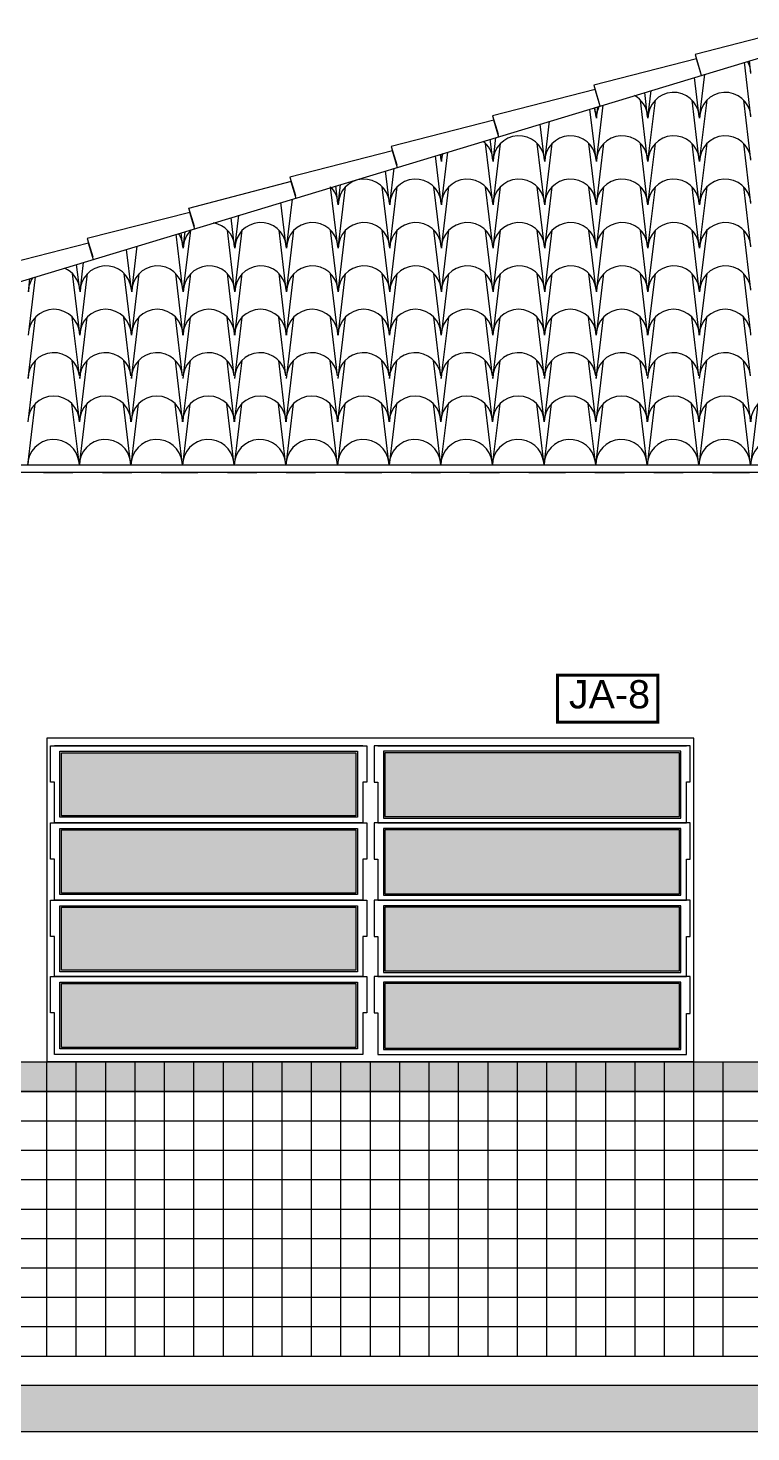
# Model space of a CAD drawing. Extents: x 183 to 373, y 23 to 105.
# Drawn here: x 209.773 to 212.231, y 56.922 to 61.696 of the extents above; entities that cross this region are included whole.
import ezdxf

# ---------------------------------------------------------------- set-up
doc = ezdxf.new("R2010")
doc.units = 0
doc.header["$LTSCALE"] = 0.005
doc.linetypes.add('C5', pattern=[60, 50, -5, 0, -5])
doc.linetypes.add('TRAÇO-2PTOS_P', pattern=[0.625, 0.25, -0.125, 0, -0.125, 0, -0.125])
for name, color, linetype in [('01', 1, 'CONTINUOUS'), ('0_HATCH', 1, 'CONTINUOUS'), ('252', 252, 'CONTINUOUS'), ('A-01', 1, 'CONTINUOUS'), ('A-CHAO_FACHADA', 8, 'CONTINUOUS'), ('A-COTAS', 1, 'CONTINUOUS'), ('A-HACH', 1, 'CONTINUOUS'), ('ARQ-EXO-1_100', 251, 'C5'), ('ARQ-SMB-1_100', 1, 'CONTINUOUS'), ('ARQ-TXT-1_075', 2, 'CONTINUOUS'), ('BL-AR-TELHA 2', 2, 'CONTINUOUS'), ('TELHA', 3, 'CONTINUOUS')]:
    doc.layers.add(name, color=color, linetype=linetype)
doc.styles.add('ESC-50-A20', font='arial.ttf', dxfattribs={"height": 0.1})

msp = doc.modelspace()

# ---------------------------------------------------------------- hatches: boundary and pattern name
at = {"layer": '0_HATCH'}
msp.add_hatch(color=160, dxfattribs=at).paths.add_polyline_path([(265.7723, 58.0804), (208.5873, 58.0804), (208.5873, 58.1804), (265.7723, 58.1804)])
at = {"layer": 'A-COTAS'}
h = msp.add_hatch(color=256, dxfattribs=at)
h.set_gradient(color1=(91, 91, 91), one_color=1, tint=1, name='INVHEMISPHERICAL')
h.paths.add_polyline_path([(209.8867, 59.2318), (209.8867, 59.0173), (210.8879, 59.0173), (210.8879, 59.2318)])
h.paths.add_polyline_path([(209.8867, 58.9693), (209.8867, 58.7548), (210.8879, 58.7548), (210.8879, 58.9693)])
h.paths.add_polyline_path([(209.8867, 58.7068), (209.8867, 58.4923), (210.8879, 58.4923), (210.8879, 58.7068)])
h.paths.add_polyline_path([(209.8867, 58.4468), (209.8867, 58.2298), (210.8879, 58.2298), (210.8879, 58.4468)])
h.paths.add_polyline_path([(211.9879, 59.015), (211.9879, 59.2318), (210.9867, 59.2318), (210.9867, 59.015)])
h.paths.add_polyline_path([(211.9879, 58.7525), (211.9879, 58.9693), (210.9867, 58.9693), (210.9867, 58.7525)])
h.paths.add_polyline_path([(211.9879, 58.49), (211.9879, 58.7068), (210.9867, 58.7068), (210.9867, 58.49)])
h.paths.add_polyline_path([(210.9867, 58.4468), (210.9867, 58.2275), (211.9879, 58.2275), (211.9879, 58.4468)])
at = {"layer": 'A-HACH'}
msp.add_hatch(color=254, dxfattribs=at).paths.add_polyline_path([(206.7463, 57.0804), (206.7463, 56.9223), (267.1707, 56.9223), (267.1707, 57.0804)])

# ---------------------------------------------------------------- linework, layer by layer
at = {"layer": '01', "color": 251}
msp.add_line((208.5873, 58.0804, -6.6453), (265.7723, 58.0804, -6.6453), dxfattribs=at)
at = {"layer": '252'}
for p, q in [((209.8373, 57.1804), (209.8373, 58.1804)), ((209.9373, 57.1804), (209.9373, 58.1804)), ((210.0373, 57.1804), (210.0373, 58.1804)), ((210.1373, 57.1804), (210.1373, 58.1804)), ((210.2373, 57.1804), (210.2373, 58.1804)), ((210.2373, 57.1804), (210.2373, 58.1804)), ((210.3373, 57.1804), (210.3373, 58.1804)), ((210.4373, 57.1804), (210.4373, 58.1804)), ((210.5373, 57.1804), (210.5373, 58.1804)), ((210.6373, 57.1804), (210.6373, 58.1804)), ((210.7373, 57.1804), (210.7373, 58.1804)), ((210.8373, 57.1804), (210.8373, 58.1804)), ((210.9373, 57.1804), (210.9373, 58.1804)), ((211.0373, 57.1804), (211.0373, 58.1804)), ((211.1373, 57.1804), (211.1373, 58.1804)), ((211.2373, 57.1804), (211.2373, 58.1804)), ((211.3373, 57.1804), (211.3373, 58.1804)), ((211.3373, 57.1804), (211.3373, 58.1804)), ((211.4373, 57.1804), (211.4373, 58.1804)), ((211.5373, 57.1804), (211.5373, 58.1804)), ((211.6373, 57.1804), (211.6373, 58.1804)), ((211.6373, 57.1804), (211.6373, 58.1804)), ((211.7373, 57.1804), (211.7373, 58.1804)), ((211.8373, 57.1804), (211.8373, 58.1804)), ((211.9373, 57.1804), (211.9373, 58.1804)), ((212.0373, 57.1804), (212.0373, 58.1804)), ((212.1373, 57.1804), (212.1373, 58.1804)), ((208.5873, 57.9804, 3.3226), (265.7723, 57.9804, -3.3226)), ((208.5873, 57.8804, 3.3226), (265.7723, 57.8804, -3.3226)), ((208.5873, 57.7804, 3.3226), (265.7723, 57.7804, -3.3226)), ((208.5873, 57.6804, 3.3226), (265.7723, 57.6804, -3.3226)), ((208.5873, 57.5804, 3.3226), (265.7723, 57.5804, -3.3226)), ((208.5873, 57.4804, 3.3226), (265.7723, 57.4804, -3.3226)), ((208.5873, 57.3804, 3.3226), (265.7723, 57.3804, -3.3226)), ((208.5873, 57.2804, 3.3226), (265.7723, 57.2804, -3.3226))]:
    msp.add_line(p, q, dxfattribs=at)
at = {"layer": '252', "linetype": 'Continuous', "elevation": 3.3226}
msp.add_lwpolyline([(265.7723, 58.0804), (208.5873, 58.0804), (208.5873, 58.1804), (265.7723, 58.1804)], close=True, dxfattribs=at)
at = {"layer": 'A-01', "color": 3}
for p, q in [((212.3904, 61.6962), (212.0413, 61.6068)), ((207.6835, 60.2096), (212.5123, 61.6717)), ((212.0459, 61.5916), (211.6969, 61.5022)), ((212.0413, 61.6068), (212.0602, 61.5445)), ((212.0631, 61.5347), (212.0459, 61.5916)), ((211.6969, 61.5022), (211.7157, 61.4398)), ((211.7014, 61.4872), (211.3523, 61.3979)), ((211.7186, 61.4304), (211.7013, 61.4872)), ((211.3523, 61.3979), (211.3712, 61.3355)), ((211.3569, 61.3826), (211.0079, 61.2932)), ((211.3741, 61.3258), (211.3569, 61.3826)), ((211.0124, 61.2783), (210.6633, 61.1889)), ((211.0079, 61.2932), (211.0267, 61.2309)), ((211.0296, 61.2214), (211.0123, 61.2783)), ((210.6678, 61.174), (210.3193, 61.0827)), ((210.6633, 61.1889), (210.6822, 61.1266)), ((210.685, 61.1171), (210.6678, 61.1739)), ((210.3233, 61.0696), (209.9742, 60.9802)), ((210.3188, 61.0846), (210.3376, 61.0222)), ((210.3405, 61.0128), (210.3232, 61.0696)), ((209.9787, 60.9653), (209.6296, 60.8759)), ((209.9742, 60.9802), (209.9931, 60.9179)), ((209.9959, 60.9085), (209.9787, 60.9653))]:
    msp.add_line(p, q, dxfattribs=at)
at = {"layer": 'A-01', "color": 5}
msp.add_line((207.9873, 57.1804), (266.3723, 57.1804), dxfattribs=at)
at = {"layer": 'A-01', "color": 8}
msp.add_line((267.1707, 56.9223), (206.7463, 56.9223), dxfattribs=at)
at = {"layer": 'A-CHAO_FACHADA', "color": 6}
msp.add_line((267.1707, 57.0804), (206.7463, 57.0804), dxfattribs=at)
at = {"layer": 'A-COTAS'}
for p, q in [((212.0373, 59.2812), (209.8373, 59.2812)), ((209.8373, 59.2812), (209.8373, 58.1812)), ((209.85, 59.2558), (210.9246, 59.2558)), ((209.85, 59.1323), (209.85, 59.2558)), ((210.9119, 59.2558), (209.8627, 59.2558)), ((210.9246, 59.2558), (210.9246, 59.1323)), ((212.0246, 59.2558), (210.95, 59.2558)), ((210.95, 59.2558), (210.95, 59.1323)), ((210.9627, 59.2558), (212.0119, 59.2558)), ((212.0246, 59.1325), (212.0246, 59.2558)), ((212.0373, 58.1812), (212.0373, 59.2812)), ((209.8817, 59.2368), (210.8929, 59.2368)), ((209.8817, 59.0123), (209.8817, 59.2368)), ((209.8867, 59.2318), (210.8879, 59.2318)), ((209.8867, 59.0173), (209.8867, 59.2318)), ((210.8879, 59.2318), (210.8879, 59.0173)), ((210.8929, 59.2368), (210.8929, 59.0123)), ((211.9929, 59.2368), (210.9817, 59.2368)), ((210.9817, 59.2368), (210.9817, 59.01)), ((211.9879, 59.2318), (210.9867, 59.2318)), ((210.9867, 59.2318), (210.9867, 59.015)), ((211.9879, 59.015), (211.9879, 59.2318)), ((211.9929, 59.01), (211.9929, 59.2368)), ((209.8627, 59.1323), (209.85, 59.1323)), ((209.8627, 58.9933), (209.8627, 59.1323)), ((210.9246, 59.1323), (210.9119, 59.1323)), ((210.9119, 59.1323), (210.9119, 58.9933)), ((210.95, 59.1323), (210.9627, 59.1323)), ((210.9627, 59.1323), (210.9627, 58.9933)), ((212.0119, 58.9933), (212.0119, 59.1325)), ((212.0119, 59.1325), (212.0246, 59.1325)), ((210.8929, 59.0123), (209.8817, 59.0123)), ((210.8879, 59.0173), (209.8867, 59.0173)), ((210.9817, 59.01), (211.9929, 59.01)), ((210.9867, 59.015), (211.9879, 59.015)), ((209.85, 58.9933), (210.9246, 58.9933)), ((209.85, 58.8698), (209.85, 58.9933)), ((210.9119, 58.9933), (209.8627, 58.9933)), ((210.9119, 58.9933), (209.8627, 58.9933)), ((209.8817, 58.9743), (210.8929, 58.9743)), ((209.8817, 58.7498), (209.8817, 58.9743)), ((209.8867, 58.9693), (210.8879, 58.9693)), ((209.8867, 58.7548), (209.8867, 58.9693)), ((210.8879, 58.9693), (210.8879, 58.7548)), ((210.8929, 58.9743), (210.8929, 58.7498)), ((210.9246, 58.9933), (210.9246, 58.8698)), ((212.0246, 58.9933), (210.95, 58.9933)), ((210.95, 58.9933), (210.95, 58.8698)), ((210.9627, 58.9933), (212.0119, 58.9933)), ((210.9627, 58.9933), (212.0119, 58.9933)), ((211.9929, 58.9743), (210.9817, 58.9743)), ((210.9817, 58.9743), (210.9817, 58.7475)), ((211.9879, 58.9693), (210.9867, 58.9693)), ((210.9867, 58.9693), (210.9867, 58.7525)), ((211.9879, 58.7525), (211.9879, 58.9693)), ((211.9929, 58.7475), (211.9929, 58.9743)), ((212.0246, 58.87), (212.0246, 58.9933)), ((209.8627, 58.8698), (209.85, 58.8698)), ((209.8627, 58.7308), (209.8627, 58.8698)), ((210.9246, 58.8698), (210.9119, 58.8698)), ((210.9119, 58.8698), (210.9119, 58.7308)), ((210.95, 58.8698), (210.9627, 58.8698)), ((210.9627, 58.8698), (210.9627, 58.7308)), ((212.0119, 58.7308), (212.0119, 58.87)), ((212.0119, 58.87), (212.0246, 58.87)), ((209.85, 58.7308), (210.9246, 58.7308)), ((209.85, 58.6073), (209.85, 58.7308)), ((210.9119, 58.7308), (209.8627, 58.7308)), ((210.9119, 58.7308), (209.8627, 58.7308)), ((210.8929, 58.7498), (209.8817, 58.7498)), ((210.8879, 58.7548), (209.8867, 58.7548)), ((210.9246, 58.7308), (210.9246, 58.6073)), ((212.0246, 58.7308), (210.95, 58.7308)), ((210.95, 58.7308), (210.95, 58.6073)), ((210.9627, 58.7308), (212.0119, 58.7308)), ((210.9627, 58.7308), (212.0119, 58.7308)), ((210.9817, 58.7475), (211.9929, 58.7475)), ((210.9867, 58.7525), (211.9879, 58.7525)), ((212.0246, 58.6075), (212.0246, 58.7308)), ((209.8817, 58.7118), (210.8929, 58.7118)), ((209.8817, 58.4873), (209.8817, 58.7118)), ((209.8867, 58.7068), (210.8879, 58.7068)), ((209.8867, 58.4923), (209.8867, 58.7068)), ((210.8879, 58.7068), (210.8879, 58.4923)), ((210.8929, 58.7118), (210.8929, 58.4873)), ((211.9929, 58.7118), (210.9817, 58.7118)), ((210.9817, 58.7118), (210.9817, 58.485)), ((211.9879, 58.7068), (210.9867, 58.7068)), ((210.9867, 58.7068), (210.9867, 58.49)), ((211.9879, 58.49), (211.9879, 58.7068)), ((211.9929, 58.485), (211.9929, 58.7118)), ((209.8627, 58.6073), (209.85, 58.6073)), ((209.8627, 58.4708), (209.8627, 58.6073)), ((210.9246, 58.6073), (210.9119, 58.6073)), ((210.9119, 58.6073), (210.9119, 58.4708)), ((210.95, 58.6073), (210.9627, 58.6073)), ((210.9627, 58.6073), (210.9627, 58.4708)), ((212.0119, 58.4708), (212.0119, 58.6075)), ((212.0119, 58.6075), (212.0246, 58.6075)), ((210.8929, 58.4873), (209.8817, 58.4873)), ((210.8879, 58.4923), (209.8867, 58.4923)), ((210.9817, 58.485), (211.9929, 58.485)), ((210.9867, 58.49), (211.9879, 58.49)), ((209.85, 58.4708), (210.9246, 58.4708)), ((209.85, 58.3473), (209.85, 58.4708)), ((210.9119, 58.4708), (209.8627, 58.4708)), ((210.9119, 58.4708), (209.8627, 58.4708)), ((209.8817, 58.4518), (210.8929, 58.4518)), ((209.8817, 58.2248), (209.8817, 58.4518)), ((209.8867, 58.4468), (210.8879, 58.4468)), ((209.8867, 58.2298), (209.8867, 58.4468)), ((210.8879, 58.4468), (210.8879, 58.2298)), ((210.8929, 58.4518), (210.8929, 58.2248)), ((210.9246, 58.4708), (210.9246, 58.3473)), ((212.0246, 58.4708), (210.95, 58.4708)), ((210.95, 58.4708), (210.95, 58.3473)), ((210.9627, 58.4708), (212.0119, 58.4708)), ((210.9627, 58.4708), (212.0119, 58.4708)), ((211.9929, 58.4518), (210.9817, 58.4518)), ((210.9817, 58.4518), (210.9817, 58.2225)), ((211.9879, 58.4468), (210.9867, 58.4468)), ((210.9867, 58.4468), (210.9867, 58.2275)), ((211.9879, 58.2275), (211.9879, 58.4468)), ((211.9929, 58.2225), (211.9929, 58.4518)), ((212.0246, 58.345), (212.0246, 58.4708)), ((209.8627, 58.3473), (209.85, 58.3473)), ((209.8627, 58.2058), (209.8627, 58.3473)), ((210.9246, 58.3473), (210.9119, 58.3473)), ((210.9119, 58.3473), (210.9119, 58.2058)), ((210.95, 58.3473), (210.9627, 58.3473)), ((210.9627, 58.3473), (210.9627, 58.2058)), ((212.0119, 58.2058), (212.0119, 58.345)), ((212.0119, 58.345), (212.0246, 58.345)), ((210.9119, 58.2058), (209.8627, 58.2058)), ((210.8929, 58.2248), (209.8817, 58.2248)), ((210.8879, 58.2298), (209.8867, 58.2298)), ((210.9627, 58.2058), (212.0119, 58.2058)), ((210.9817, 58.2225), (211.9929, 58.2225)), ((210.9867, 58.2275), (211.9879, 58.2275)), ((212.0373, 58.1812), (209.8373, 58.1812))]:
    msp.add_line(p, q, dxfattribs=at)
at = {"layer": 'ARQ-EXO-1_100', "color": 252, "linetype": 'TRAÇO-2PTOS_P', "ltscale": 100}
for p, q in [((205.8509, 60.1854), (267.1957, 60.1854)), ((205.8509, 57.1804), (267.1957, 57.1804))]:
    msp.add_line(p, q, dxfattribs=at)
at = {"layer": 'ARQ-SMB-1_100', "color": 252, "ltscale": 10, "const_width": 0.0107}
msp.add_lwpolyline([(211.5736, 59.3357), (211.9146, 59.3357), (211.9146, 59.4957), (211.5736, 59.4957)], close=True, dxfattribs=at)
at = {"layer": 'BL-AR-TELHA 2'}
for p, q in [((212.2312, 61.5423), (212.2261, 61.5851)), ((212.0568, 61.39), (212.0748, 61.5393)), ((212.0584, 61.5505), (212.0584, 61.5506)), ((212.2312, 61.3948), (212.2089, 61.5799)), ((212.0557, 61.3948), (212.0395, 61.5286)), ((211.8801, 61.2472), (211.8555, 61.4514)), ((211.8801, 61.3948), (211.8701, 61.4773)), ((211.8812, 61.39), (211.8925, 61.4841)), ((211.8812, 61.2425), (211.9064, 61.4514)), ((212.0557, 61.2472), (212.0311, 61.4514)), ((212.0568, 61.2425), (212.0819, 61.4514)), ((212.2312, 61.2472), (212.2066, 61.4514)), ((211.7045, 61.2472), (211.6836, 61.4208)), ((211.7045, 61.3948), (211.7008, 61.426)), ((211.7057, 61.2425), (211.7288, 61.4345)), ((211.7057, 61.39), (211.7103, 61.4289)), ((211.5289, 61.2472), (211.5142, 61.3695)), ((211.5301, 61.2425), (211.5466, 61.3793)), ((211.3534, 61.0997), (211.3288, 61.3039)), ((211.3534, 61.2472), (211.3448, 61.3182)), ((211.3545, 61.2425), (211.3643, 61.3241)), ((211.3545, 61.0949), (211.3797, 61.3039)), ((211.5289, 61.0997), (211.5044, 61.3039)), ((211.5301, 61.0949), (211.5552, 61.3039)), ((211.7045, 61.0997), (211.6799, 61.3039)), ((211.7057, 61.0949), (211.7308, 61.3039)), ((211.8801, 61.0997), (211.8555, 61.3039)), ((211.8812, 61.0949), (211.9064, 61.3039)), ((212.0557, 61.0997), (212.0311, 61.3039)), ((212.0568, 61.0949), (212.0819, 61.3039)), ((212.2312, 61.0997), (212.2066, 61.3039)), ((211.1778, 61.0997), (211.1583, 61.2618)), ((211.1778, 61.2472), (211.1754, 61.2669)), ((211.1789, 61.0949), (211.2006, 61.2746)), ((211.1789, 61.2425), (211.1821, 61.269)), ((211.0022, 61.0997), (210.9889, 61.2105)), ((211.0034, 61.0949), (211.0184, 61.2194)), ((210.8267, 60.9521), (210.8021, 61.1563)), ((210.8267, 61.0997), (210.8195, 61.1592)), ((210.8278, 61.0949), (210.8361, 61.1642)), ((210.8278, 60.9474), (210.853, 61.1563)), ((211.0022, 60.9521), (210.9777, 61.1563)), ((211.0034, 60.9474), (211.0285, 61.1563)), ((211.1778, 60.9521), (211.1532, 61.1563)), ((211.1789, 60.9474), (211.2041, 61.1563)), ((211.3534, 60.9521), (211.3288, 61.1563)), ((211.3545, 60.9474), (211.3797, 61.1563)), ((211.5289, 60.9521), (211.5044, 61.1563)), ((211.5301, 60.9474), (211.5552, 61.1563)), ((211.7045, 60.9521), (211.6799, 61.1563)), ((211.7057, 60.9474), (211.7308, 61.1563)), ((211.8801, 60.9521), (211.8555, 61.1563)), ((211.8812, 60.9474), (211.9064, 61.1563)), ((212.0557, 60.9521), (212.0311, 61.1563)), ((212.0568, 60.9474), (212.0819, 61.1563)), ((212.2312, 60.9521), (212.2066, 61.1563)), ((210.6522, 60.9474), (210.6724, 61.1146)), ((210.4767, 60.9474), (210.4902, 61.0595)), ((210.6511, 60.9521), (210.633, 61.1027)), ((210.4755, 60.9521), (210.4636, 61.0514)), ((210.3, 60.8046), (210.277, 60.9949)), ((210.3, 60.9521), (210.2942, 61.0001)), ((210.3011, 60.7998), (210.3262, 61.0088)), ((210.3011, 60.9474), (210.3079, 61.0043)), ((210.4755, 60.8046), (210.4509, 61.0088)), ((210.4767, 60.7998), (210.5018, 61.0088)), ((210.6511, 60.8046), (210.6265, 61.0088)), ((210.6522, 60.7998), (210.6774, 61.0088)), ((210.8267, 60.8046), (210.8021, 61.0088)), ((210.8278, 60.7998), (210.853, 61.0088)), ((211.0022, 60.8046), (210.9777, 61.0088)), ((211.0034, 60.7998), (211.0285, 61.0088)), ((211.1778, 60.8046), (211.1532, 61.0088)), ((211.1789, 60.7998), (211.2041, 61.0088)), ((211.3534, 60.8046), (211.3288, 61.0088)), ((211.3545, 60.7998), (211.3797, 61.0088)), ((211.5289, 60.8046), (211.5044, 61.0088)), ((211.5301, 60.7998), (211.5552, 61.0088)), ((211.7045, 60.8046), (211.6799, 61.0088)), ((211.7057, 60.7998), (211.7308, 61.0088)), ((211.8801, 60.8046), (211.8555, 61.0088)), ((211.8812, 60.7998), (211.9064, 61.0088)), ((212.0557, 60.8046), (212.0311, 61.0088)), ((212.0568, 60.7998), (212.0819, 61.0088)), ((212.2312, 60.8046), (212.2066, 61.0088)), ((210.1244, 60.8046), (210.1076, 60.9436)), ((210.1255, 60.7998), (210.1442, 60.9547)), ((210.1255, 60.9474), (210.1257, 60.9491)), ((209.9488, 60.8046), (209.9383, 60.8923)), ((209.95, 60.7998), (209.962, 60.8995)), ((209.7744, 60.6523), (209.7982, 60.8499)), ((209.7744, 60.7998), (209.7797, 60.8443)), ((209.9488, 60.657), (209.9242, 60.8612)), ((209.95, 60.6523), (209.9751, 60.8612)), ((210.1244, 60.657), (210.0998, 60.8612)), ((210.1255, 60.6523), (210.1507, 60.8612)), ((210.3, 60.657), (210.2754, 60.8612)), ((210.3011, 60.6523), (210.3262, 60.8612)), ((210.4755, 60.657), (210.4509, 60.8612)), ((210.4767, 60.6523), (210.5018, 60.8612)), ((210.6511, 60.657), (210.6265, 60.8612)), ((210.6522, 60.6523), (210.6774, 60.8612)), ((210.8267, 60.657), (210.8021, 60.8612)), ((210.8278, 60.6523), (210.853, 60.8612)), ((211.0022, 60.657), (210.9777, 60.8612)), ((211.0034, 60.6523), (211.0285, 60.8612)), ((211.1778, 60.657), (211.1532, 60.8612)), ((211.1789, 60.6523), (211.2041, 60.8612)), ((211.3534, 60.657), (211.3288, 60.8612)), ((211.3545, 60.6523), (211.3797, 60.8612)), ((211.5289, 60.657), (211.5044, 60.8612)), ((211.5301, 60.6523), (211.5552, 60.8612)), ((211.7045, 60.657), (211.6799, 60.8612)), ((211.7057, 60.6523), (211.7308, 60.8612)), ((211.8801, 60.657), (211.8555, 60.8612)), ((211.8812, 60.6523), (211.9064, 60.8612)), ((212.0557, 60.657), (212.0311, 60.8612)), ((212.0568, 60.6523), (212.0819, 60.8612)), ((212.2312, 60.657), (212.2066, 60.8612)), ((209.7738, 60.5047), (209.799, 60.7137)), ((209.9477, 60.5142), (209.9237, 60.7137)), ((209.9494, 60.5047), (209.9745, 60.7137)), ((210.1232, 60.5142), (210.0992, 60.7137)), ((210.125, 60.5047), (210.1501, 60.7137)), ((210.2988, 60.5142), (210.2748, 60.7137)), ((210.3005, 60.5047), (210.3257, 60.7137)), ((210.4744, 60.5142), (210.4504, 60.7137)), ((210.4761, 60.5047), (210.5012, 60.7137)), ((210.65, 60.5142), (210.6259, 60.7137)), ((210.6517, 60.5047), (210.6768, 60.7137)), ((210.8255, 60.5142), (210.8015, 60.7137)), ((210.8272, 60.5047), (210.8524, 60.7137)), ((211.0011, 60.5142), (210.9771, 60.7137)), ((211.0028, 60.5047), (211.028, 60.7137)), ((211.1767, 60.5142), (211.1527, 60.7137)), ((211.1784, 60.5047), (211.2035, 60.7137)), ((211.3522, 60.5142), (211.3282, 60.7137)), ((211.3539, 60.5047), (211.3791, 60.7137)), ((211.5278, 60.5142), (211.5038, 60.7137)), ((211.5295, 60.5047), (211.5547, 60.7137)), ((211.7034, 60.5142), (211.6794, 60.7137)), ((211.7051, 60.5047), (211.7302, 60.7137)), ((211.8789, 60.5142), (211.8549, 60.7137)), ((211.8807, 60.5047), (211.9058, 60.7137)), ((212.0545, 60.5142), (212.0305, 60.7137)), ((212.0562, 60.5047), (212.0814, 60.7137)), ((212.2301, 60.5142), (212.2061, 60.7137)), ((209.7732, 60.3572), (209.7984, 60.5661)), ((209.9477, 60.3619), (209.9231, 60.5661)), ((209.9488, 60.3572), (209.974, 60.5661)), ((210.1232, 60.3619), (210.0987, 60.5661)), ((210.1244, 60.3572), (210.1495, 60.5661)), ((210.2988, 60.3619), (210.2742, 60.5661)), ((210.3, 60.3572), (210.3251, 60.5661)), ((210.4744, 60.3619), (210.4498, 60.5661)), ((210.4755, 60.3572), (210.5007, 60.5661)), ((210.65, 60.3619), (210.6254, 60.5661)), ((210.6511, 60.3572), (210.6762, 60.5661)), ((210.8255, 60.3619), (210.8009, 60.5661)), ((210.8267, 60.3572), (210.8518, 60.5661)), ((211.0011, 60.3619), (210.9765, 60.5661)), ((211.0022, 60.3572), (211.0274, 60.5661)), ((211.1767, 60.3619), (211.1521, 60.5661)), ((211.1778, 60.3572), (211.203, 60.5661)), ((211.3522, 60.3619), (211.3277, 60.5661)), ((211.3534, 60.3572), (211.3785, 60.5661)), ((211.5278, 60.3619), (211.5032, 60.5661)), ((211.5289, 60.3572), (211.5541, 60.5661)), ((211.7034, 60.3619), (211.6788, 60.5661)), ((211.7045, 60.3572), (211.7297, 60.5661)), ((211.8789, 60.3619), (211.8544, 60.5661)), ((211.8801, 60.3572), (211.9052, 60.5661)), ((212.0545, 60.3619), (212.0299, 60.5661)), ((212.0557, 60.3572), (212.0808, 60.5661)), ((212.2301, 60.3619), (212.2055, 60.5661)), ((209.7727, 60.2096), (209.7978, 60.4186)), ((209.9477, 60.2096), (209.9225, 60.4186)), ((209.9482, 60.2096), (209.9734, 60.4186)), ((210.1232, 60.2096), (210.0981, 60.4186)), ((210.1238, 60.2096), (210.149, 60.4186)), ((210.2988, 60.2096), (210.2737, 60.4186)), ((210.2994, 60.2096), (210.3245, 60.4186)), ((210.4744, 60.2096), (210.4492, 60.4186)), ((210.475, 60.2096), (210.5001, 60.4186)), ((210.65, 60.2096), (210.6248, 60.4186)), ((210.6505, 60.2096), (210.6757, 60.4186)), ((210.8255, 60.2096), (210.8004, 60.4186)), ((210.8261, 60.2096), (210.8512, 60.4186)), ((211.0011, 60.2096), (210.9759, 60.4186)), ((211.0017, 60.2096), (211.0268, 60.4186)), ((211.1767, 60.2096), (211.1515, 60.4186)), ((211.1772, 60.2096), (211.2024, 60.4186)), ((211.3522, 60.2096), (211.3271, 60.4186)), ((211.3528, 60.2096), (211.378, 60.4186)), ((211.5278, 60.2096), (211.5027, 60.4186)), ((211.5284, 60.2096), (211.5535, 60.4186)), ((211.7034, 60.2096), (211.6782, 60.4186)), ((211.7039, 60.2096), (211.7291, 60.4186)), ((211.8789, 60.2096), (211.8538, 60.4186)), ((211.8795, 60.2096), (211.9047, 60.4186)), ((212.0545, 60.2096), (212.0294, 60.4186)), ((212.0551, 60.2096), (212.0802, 60.4186)), ((212.2301, 60.2096), (212.2049, 60.4186)), ((212.2307, 60.2096), (212.2558, 60.4186))]:
    msp.add_line(p, q, dxfattribs=at)
for centre, start, end in [((212.1443, 61.5376), 6.5419, 31.2441), ((212.1443, 61.5376), 170.6109, 170.6336), ((211.7932, 61.39), 6.5419, 61.2412), ((211.9687, 61.39), 6.5419, 180), ((212.1443, 61.39), 6.5419, 180), ((211.6176, 61.39), 6.5419, 23.6298), ((211.7932, 61.39), 152.4503, 180), ((211.2664, 61.2425), 6.5419, 51.5313), ((211.442, 61.2425), 6.5419, 180), ((211.6176, 61.2425), 6.5419, 180), ((211.7932, 61.2425), 6.5419, 180), ((211.9687, 61.2425), 6.5419, 180), ((212.1443, 61.2425), 6.5419, 180), ((211.0909, 61.2425), 6.5419, 16.1349), ((211.2664, 61.2425), 162.1601, 180), ((210.7397, 61.0949), 6.5419, 44.5569), ((210.9153, 61.0949), 6.5419, 180), ((211.0909, 61.0949), 6.5419, 180), ((211.2664, 61.0949), 6.5419, 180), ((211.442, 61.0949), 6.5419, 180), ((211.6176, 61.0949), 6.5419, 180), ((211.7932, 61.0949), 6.5419, 180), ((211.9687, 61.0949), 6.5419, 180), ((212.1443, 61.0949), 6.5419, 180), ((210.3886, 60.9474), 134.0372, 180), ((210.3886, 60.9474), 6.5419, 79.6542), ((210.5642, 60.9474), 6.5419, 180), ((210.7397, 60.9474), 6.5419, 180), ((210.9153, 60.9474), 6.5419, 180), ((211.0909, 60.9474), 6.5419, 180), ((211.2664, 60.9474), 6.5419, 180), ((211.442, 60.9474), 6.5419, 180), ((211.6176, 60.9474), 6.5419, 180), ((211.7932, 60.9474), 6.5419, 180), ((211.9687, 60.9474), 6.5419, 180), ((212.1443, 60.9474), 6.5419, 180), ((210.213, 60.9474), 6.5419, 34.7848), ((210.213, 60.9474), 178.9066, 180), ((209.8619, 60.7998), 6.5419, 66.2175), ((210.0375, 60.7998), 6.5419, 180), ((210.213, 60.7998), 6.5419, 180), ((210.3886, 60.7998), 6.5419, 180), ((210.5642, 60.7998), 6.5419, 180), ((210.7397, 60.7998), 6.5419, 180), ((210.9153, 60.7998), 6.5419, 180), ((211.0909, 60.7998), 6.5419, 180), ((211.2664, 60.7998), 6.5419, 180), ((211.442, 60.7998), 6.5419, 180), ((211.6176, 60.7998), 6.5419, 180), ((211.7932, 60.7998), 6.5419, 180), ((211.9687, 60.7998), 6.5419, 180), ((212.1443, 60.7998), 6.5419, 180), ((209.8619, 60.7998), 147.474, 180), ((209.8613, 60.6523), 0, 180), ((210.0369, 60.6523), 0, 180), ((210.2125, 60.6523), 0, 180), ((210.388, 60.6523), 0, 180), ((210.5636, 60.6523), 0, 180), ((210.7392, 60.6523), 0, 180), ((210.9147, 60.6523), 0, 180), ((211.0903, 60.6523), 0, 180), ((211.2659, 60.6523), 0, 180), ((211.4414, 60.6523), 0, 180), ((211.617, 60.6523), 0, 180), ((211.7926, 60.6523), 0, 180), ((211.9682, 60.6523), 0, 180), ((212.1437, 60.6523), 0, 180), ((209.8607, 60.5047), 6.5419, 180), ((210.0363, 60.5047), 6.5419, 180), ((210.2119, 60.5047), 6.5419, 180), ((210.3875, 60.5047), 6.5419, 180), ((210.563, 60.5047), 6.5419, 180), ((210.7386, 60.5047), 6.5419, 180), ((210.9142, 60.5047), 6.5419, 180), ((211.0897, 60.5047), 6.5419, 180), ((211.2653, 60.5047), 6.5419, 180), ((211.4409, 60.5047), 6.5419, 180), ((211.6164, 60.5047), 6.5419, 180), ((211.792, 60.5047), 6.5419, 180), ((211.9676, 60.5047), 6.5419, 180), ((212.1432, 60.5047), 6.5419, 180), ((209.8602, 60.3572), 0, 180), ((210.0357, 60.3572), 0, 180), ((210.2113, 60.3572), 0, 180), ((210.3869, 60.3572), 0, 180), ((210.5625, 60.3572), 0, 180), ((210.738, 60.3572), 0, 180), ((210.9136, 60.3572), 0, 180), ((211.0892, 60.3572), 0, 180), ((211.2647, 60.3572), 0, 180), ((211.4403, 60.3572), 0, 180), ((211.6159, 60.3572), 0, 180), ((211.7914, 60.3572), 0, 180), ((211.967, 60.3572), 0, 180), ((212.1426, 60.3572), 0, 180), ((212.3182, 60.3572), 0, 180), ((209.8596, 60.2096), 6.5419, 180), ((210.0352, 60.2096), 6.5419, 180), ((210.2107, 60.2096), 6.5419, 180), ((210.3863, 60.2096), 6.5419, 180), ((210.5619, 60.2096), 6.5419, 180), ((210.7375, 60.2096), 6.5419, 180), ((210.913, 60.2096), 6.5419, 180), ((211.0886, 60.2096), 6.5419, 180), ((211.2642, 60.2096), 6.5419, 180), ((211.4397, 60.2096), 6.5419, 180), ((211.6153, 60.2096), 6.5419, 180), ((211.7909, 60.2096), 6.5419, 180), ((211.9664, 60.2096), 6.5419, 180), ((212.142, 60.2096), 6.5419, 180), ((212.3176, 60.2096), 6.5419, 180)]:
    msp.add_arc(centre, 0.0875, start, end, dxfattribs=at)
at = {"layer": 'TELHA'}
for p, q in [((266.785, 60.2096), (207.5745, 60.2096)), ((266.7776, 60.1854), (207.5981, 60.1854))]:
    msp.add_line(p, q, dxfattribs=at)

# ---------------------------------------------------------------- texts
at = {"layer": 'ARQ-TXT-1_075', "style": 'ESC-50-A20'}
msp.add_attdef('JA-8', (211.6124, 59.3828), '', height=0.096, dxfattribs=at)

doc.saveas('drawing.dxf')
